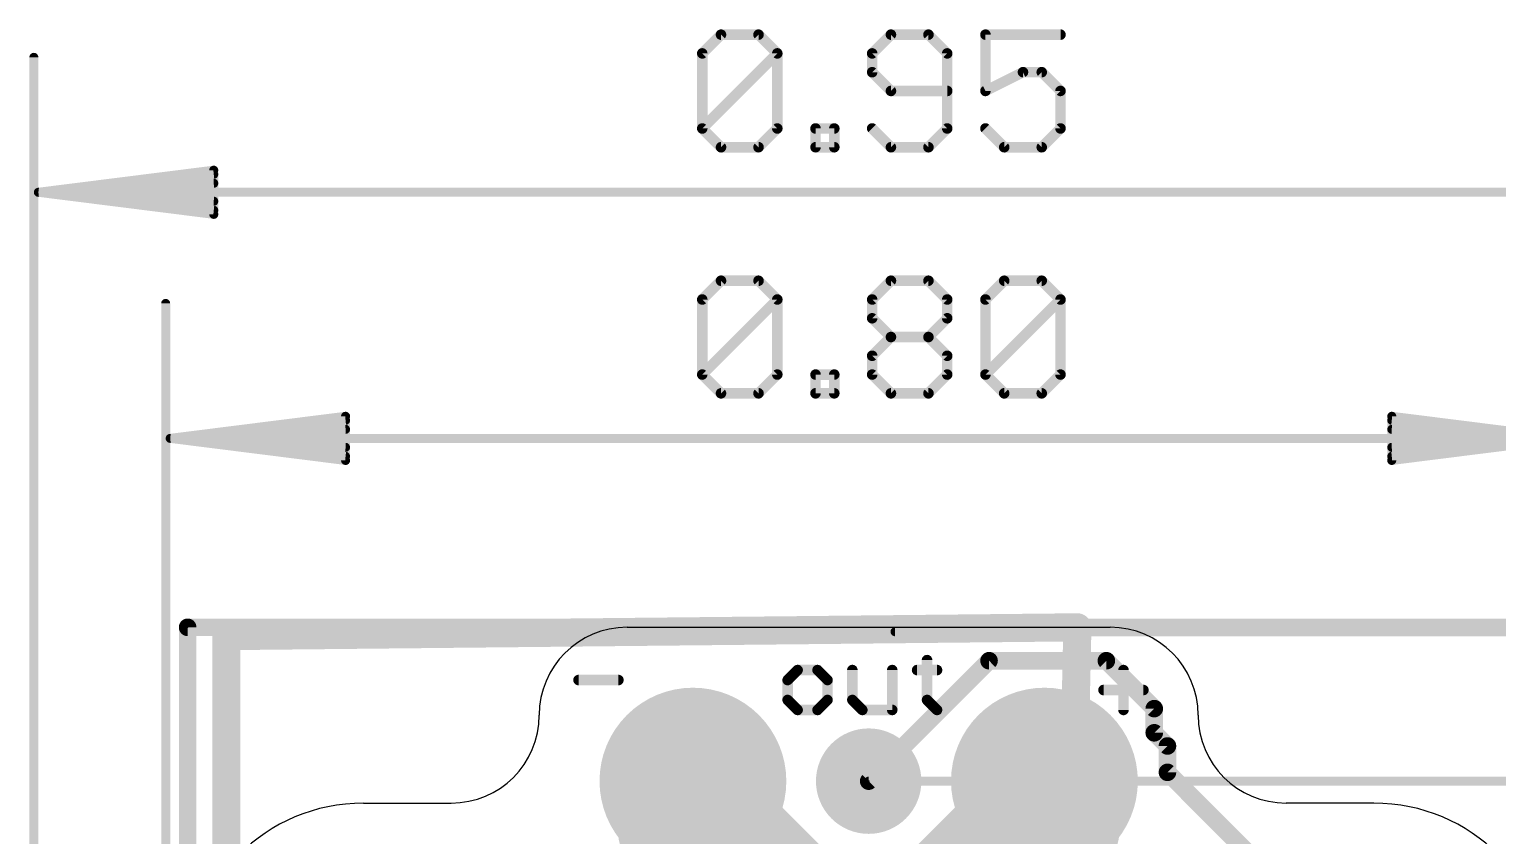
# Model space of a CAD drawing. Extents: x -4.9 to 35.5, y -5.8 to 28.4.
# Drawn here: x -0.07 to 21.16, y 16.74 to 28.39 of the extents above; entities that cross this region are included whole.
import ezdxf

# ---------------------------------------------------------------- set-up
doc = ezdxf.new("R2010")
doc.units = 0
for name, color, linetype in [('1', 12, 'CONTINUOUS'), ('16', 132, 'CONTINUOUS'), ('17', 110, 'CONTINUOUS'), ('20', 53, 'CONTINUOUS'), ('21', 40, 'CONTINUOUS'), ('23', 53, 'CONTINUOUS'), ('47', 253, 'CONTINUOUS')]:
    doc.layers.add(name, color=color, linetype=linetype)

# ---------------------------------------------------------------- blocks, each defined once
blk = doc.blocks.new('ROUNDP')
at = {"const_width": 0.5}
blk.add_lwpolyline([(0, -0.25, 1), (0, 0.25, 1), (0, -0.25)], format="xyb", dxfattribs=at)

msp = doc.modelspace()

# ---------------------------------------------------------------- linework, layer by layer
at = {"layer": '1'}
for points, const_width in [([(2.7813, 19.6215), (15.0813, 19.7485)], 0.4064), ([(15.0813, 19.7485), (14.9225, 12.446)], 0.4064), ([(2.7813, 0.0953), (2.7813, 19.6215)], 0.4064), ([(13.8049, 19.2659), (12.065, 17.526)], 0.254), ([(15.5004, 19.2659), (13.8049, 19.2659)], 0.254), ([(16.1925, 18.5738), (15.5004, 19.2659)], 0.254), ([(16.1925, 18.2245), (16.1925, 18.5738)], 0.254), ([(16.383, 18.034), (16.1925, 18.2245)], 0.254), ([(16.383, 18.034), (16.383, 17.653)], 0.254), ([(16.383, 17.653), (17.78, 16.256)], 0.254)]:
    msp.add_lwpolyline(points, dxfattribs=dict(at, const_width=const_width))
for points, const_width in [([(15.1828, 19.7463, 1), (14.9797, 19.7507)], 0.2032), ([(15.0823, 19.6469, 1), (15.0802, 19.8501)], 0.2032), ([(2.7803, 19.7231, 1), (2.7823, 19.5199)], 0.2032), ([(2.8829, 19.6215, 1), (2.6797, 19.6215)], 0.2032), ([(13.8049, 19.3294, 1), (13.8049, 19.2024)], 0.127), ([(13.8498, 19.221, 1), (13.76, 19.3108)], 0.127), ([(15.5453, 19.3108, 1), (15.4554, 19.221)], 0.127), ([(15.5004, 19.2024, 1), (15.5004, 19.3294)], 0.127), ([(16.256, 18.5738, 1), (16.129, 18.5738)], 0.127), ([(16.1476, 18.5288, 1), (16.2374, 18.6187)], 0.127), ([(16.2374, 18.2694, 1), (16.1476, 18.1796)], 0.127), ([(16.129, 18.2245, 1), (16.256, 18.2245)], 0.127), ([(16.4465, 18.034, 1), (16.3195, 18.034)], 0.127), ([(16.3381, 17.9891, 1), (16.4279, 18.0789)], 0.127), ([(12.0201, 17.5709, 1), (12.1099, 17.4811)], 0.127), ([(16.4279, 17.6979, 1), (16.3381, 17.6081)], 0.127), ([(16.3195, 17.653, 1), (16.4465, 17.653)], 0.127)]:
    msp.add_lwpolyline(points, format="xyb", dxfattribs=dict(at, const_width=const_width))
at = {"layer": '16'}
for points, const_width in [([(2.2225, 19.7485), (21.3995, 19.7485)], 0.254), ([(2.2225, 0.0635), (2.2225, 19.7485)], 0.254), ([(9.525, 16.891), (9.525, 17.526)], 2.1844), ([(14.605, 17.526), (14.605, 16.891)], 2.1844), ([(10.795, 15.621), (9.525, 16.891)], 2.1844), ([(14.605, 16.891), (13.335, 15.621)], 2.1844)]:
    msp.add_lwpolyline(points, dxfattribs=dict(at, const_width=const_width))
for points, const_width in [([(2.2225, 19.812, 1), (2.2225, 19.685)], 0.127), ([(2.286, 19.7485, 1), (2.159, 19.7485)], 0.127), ([(10.0711, 17.526, 1), (8.9789, 17.526)], 1.0922), ([(15.1511, 17.526, 1), (14.0589, 17.526)], 1.0922), ([(9.9112, 17.2772, 1), (9.1388, 16.5048)], 1.0922), ([(14.9912, 16.5048, 1), (14.2188, 17.2772)], 1.0922), ([(8.9789, 16.891, 1), (10.0711, 16.891)], 1.0922), ([(14.0589, 16.891, 1), (15.1511, 16.891)], 1.0922)]:
    msp.add_lwpolyline(points, format="xyb", dxfattribs=dict(at, const_width=const_width))
at = {"layer": '20'}
for p, q in [((8.5725, 19.7485), (15.5575, 19.7485)), ((4.7625, 17.2085), (6.0325, 17.2085)), ((19.3675, 17.2085), (18.0975, 17.2085))]:
    msp.add_line(p, q, dxfattribs=at)
for centre, radius, start, end in [((8.5725, 18.4785), 1.27, 90, 180), ((15.5575, 18.4785), 1.27, 0, 90), ((6.0325, 18.4785), 1.27, 270, 0), ((18.0975, 18.4785), 1.27, 180, 270), ((4.7625, 14.6685), 2.54, 90, 180), ((19.3675, 14.6685), 2.54, 0, 90)]:
    msp.add_arc(centre, radius, start, end, dxfattribs=at)
at = {"layer": '21', "const_width": 0.1524}
for points in [[(12.9089, 19.275), (12.9089, 18.6988)], [(11.0379, 19.1309), (10.8938, 18.9869)], [(11.326, 19.1309), (11.0379, 19.1309)], [(11.4701, 18.9869), (11.326, 19.1309)], [(11.8294, 19.1309), (11.8294, 18.6988)], [(12.4056, 18.5547), (12.4056, 19.1309)], [(12.7649, 19.1309), (13.053, 19.1309)], [(15.7476, 18.5547), (15.7476, 19.1309)], [(7.8719, 18.9869), (8.4482, 18.9869)], [(10.8938, 18.9869), (10.8938, 18.6988)], [(11.4701, 18.6988), (11.4701, 18.9869)], [(15.4595, 18.8428), (16.0357, 18.8428)], [(10.8938, 18.6988), (11.0379, 18.5547)], [(11.326, 18.5547), (11.4701, 18.6988)], [(11.8294, 18.6988), (11.9734, 18.5547)], [(12.9089, 18.6988), (13.053, 18.5547)], [(11.0379, 18.5547), (11.326, 18.5547)], [(11.9734, 18.5547), (12.4056, 18.5547)]]:
    msp.add_lwpolyline(points, dxfattribs=at)
at = {"layer": '21', "const_width": 0.0762}
for points in [[(12.947, 19.275, 1), (12.8708, 19.275)], [(11.0379, 19.169, 1), (11.0379, 19.0928)], [(11.0648, 19.104, 1), (11.011, 19.1579)], [(11.353, 19.1579, 1), (11.2991, 19.104)], [(11.326, 19.0928, 1), (11.326, 19.169)], [(11.8675, 19.1309, 1), (11.7913, 19.1309)], [(12.4437, 19.1309, 1), (12.3675, 19.1309)], [(12.7649, 19.169, 1), (12.7649, 19.0928)], [(13.053, 19.0928, 1), (13.053, 19.169)], [(15.7857, 19.1309, 1), (15.7095, 19.1309)], [(7.8719, 19.025, 1), (7.8719, 18.9488)], [(8.4482, 18.9488, 1), (8.4482, 19.025)], [(10.9319, 18.9869, 1), (10.8557, 18.9869)], [(10.8669, 19.0138, 1), (10.9208, 18.9599)], [(11.5082, 18.9869, 1), (11.432, 18.9869)], [(11.4431, 18.9599, 1), (11.497, 19.0138)], [(15.4595, 18.8809, 1), (15.4595, 18.8047)], [(16.0357, 18.8047, 1), (16.0357, 18.8809)], [(10.9208, 18.7257, 1), (10.8669, 18.6718)], [(10.8557, 18.6988, 1), (10.9319, 18.6988)], [(11.432, 18.6988, 1), (11.5082, 18.6988)], [(11.497, 18.6718, 1), (11.4431, 18.7257)], [(11.8563, 18.7257, 1), (11.8024, 18.6718)], [(11.7913, 18.6988, 1), (11.8675, 18.6988)], [(12.9359, 18.7257, 1), (12.882, 18.6718)], [(12.8708, 18.6988, 1), (12.947, 18.6988)], [(11.0379, 18.5928, 1), (11.0379, 18.5166)], [(11.011, 18.5278, 1), (11.0648, 18.5816)], [(11.2991, 18.5816, 1), (11.353, 18.5278)], [(11.326, 18.5166, 1), (11.326, 18.5928)], [(11.9734, 18.5928, 1), (11.9734, 18.5166)], [(11.9465, 18.5278, 1), (12.0004, 18.5816)], [(12.3675, 18.5547, 1), (12.4437, 18.5547)], [(12.4056, 18.5166, 1), (12.4056, 18.5928)], [(13.026, 18.5278, 1), (13.0799, 18.5816)], [(15.7095, 18.5547, 1), (15.7857, 18.5547)]]:
    msp.add_lwpolyline(points, format="xyb", dxfattribs=at)
at = {"layer": '23'}
for p in [(2.2225, 19.7485), (12.065, 17.526)]:
    msp.add_point(p, dxfattribs=at)
at = {"layer": '47'}
for points, const_width in [([(9.6598, 28.0415), (9.931, 28.3127)], 0.1524), ([(9.931, 28.3127), (10.4733, 28.3127)], 0.1524), ([(10.4733, 28.3127), (10.7445, 28.0415)], 0.1524), ([(12.3867, 28.3127), (12.1155, 28.0415)], 0.1524), ([(12.929, 28.3127), (12.3867, 28.3127)], 0.1524), ([(13.2002, 28.0415), (12.929, 28.3127)], 0.1524), ([(14.8374, 28.3127), (13.7527, 28.3127)], 0.1524), ([(13.7527, 28.3127), (13.7527, 27.4992)], 0.1524), ([(0, 10.033), (0, 27.985)], 0.13), ([(9.6598, 26.9569), (9.6598, 28.0415)], 0.1524), ([(9.6598, 26.9569), (10.7445, 28.0415)], 0.1524), ([(10.7445, 28.0415), (10.7445, 26.9569)], 0.1524), ([(12.1155, 28.0415), (12.1155, 27.7704)], 0.1524), ([(13.2002, 26.9569), (13.2002, 28.0415)], 0.1524), ([(12.1155, 27.7704), (12.3867, 27.4992)], 0.1524), ([(13.7527, 27.4992), (14.295, 27.7704)], 0.1524), ([(14.295, 27.7704), (14.5662, 27.7704)], 0.1524), ([(14.5662, 27.7704), (14.8374, 27.4992)], 0.1524), ([(12.3867, 27.4992), (13.2002, 27.4992)], 0.1524), ([(14.8374, 27.4992), (14.8374, 26.9569)], 0.1524), ([(9.931, 26.6857), (9.6598, 26.9569)], 0.1524), ([(10.7445, 26.9569), (10.4733, 26.6857)], 0.1524), ([(11.297, 26.6857), (11.297, 26.9569)], 0.1524), ([(11.297, 26.9569), (11.5681, 26.9569)], 0.1524), ([(11.5681, 26.9569), (11.5681, 26.6857)], 0.1524), ([(12.1155, 26.9569), (12.3867, 26.6857)], 0.1524), ([(12.929, 26.6857), (13.2002, 26.9569)], 0.1524), ([(14.0239, 26.6857), (13.7527, 26.9569)], 0.1524), ([(14.8374, 26.9569), (14.5662, 26.6857)], 0.1524), ([(10.4733, 26.6857), (9.931, 26.6857)], 0.1524), ([(11.5681, 26.6857), (11.297, 26.6857)], 0.1524), ([(12.3867, 26.6857), (12.929, 26.6857)], 0.1524), ([(14.5662, 26.6857), (14.0239, 26.6857)], 0.1524), ([(0.065, 26.035), (2.6, 26.3542)], 0.13), ([(0.065, 26.035), (2.6, 26.295)], 0.13), ([(2.6, 26.3542), (2.6, 25.7158)], 0.13), ([(0.065, 26.035), (2.6, 26.165)], 0.13), ([(0.065, 26.035), (24.065, 26.035)], 0.13), ([(2.6, 25.7158), (0.065, 26.035)], 0.13), ([(2.6, 25.905), (0.065, 26.035)], 0.13), ([(2.6, 25.775), (0.065, 26.035)], 0.13), ([(9.6598, 24.4855), (9.931, 24.7567)], 0.1524), ([(9.931, 24.7567), (10.4733, 24.7567)], 0.1524), ([(10.4733, 24.7567), (10.7445, 24.4855)], 0.1524), ([(12.1155, 24.4855), (12.3867, 24.7567)], 0.1524), ([(12.3867, 24.7567), (12.929, 24.7567)], 0.1524), ([(12.929, 24.7567), (13.2002, 24.4855)], 0.1524), ([(13.7527, 24.4855), (14.0239, 24.7567)], 0.1524), ([(14.0239, 24.7567), (14.5662, 24.7567)], 0.1524), ([(14.5662, 24.7567), (14.8374, 24.4855)], 0.1524), ([(1.905, 9.906), (1.905, 24.429)], 0.13), ([(9.6598, 23.4009), (9.6598, 24.4855)], 0.1524), ([(9.6598, 23.4009), (10.7445, 24.4855)], 0.1524), ([(10.7445, 24.4855), (10.7445, 23.4009)], 0.1524), ([(12.1155, 24.2144), (12.1155, 24.4855)], 0.1524), ([(13.2002, 24.4855), (13.2002, 24.2144)], 0.1524), ([(13.7527, 23.4009), (13.7527, 24.4855)], 0.1524), ([(13.7527, 23.4009), (14.8374, 24.4855)], 0.1524), ([(14.8374, 24.4855), (14.8374, 23.4009)], 0.1524), ([(12.3867, 23.9432), (12.1155, 24.2144)], 0.1524), ([(13.2002, 24.2144), (12.929, 23.9432)], 0.1524), ([(12.1155, 23.672), (12.3867, 23.9432)], 0.1524), ([(12.3867, 23.9432), (12.929, 23.9432)], 0.1524), ([(12.929, 23.9432), (13.2002, 23.672)], 0.1524), ([(12.1155, 23.4009), (12.1155, 23.672)], 0.1524), ([(13.2002, 23.672), (13.2002, 23.4009)], 0.1524), ([(9.931, 23.1297), (9.6598, 23.4009)], 0.1524), ([(10.7445, 23.4009), (10.4733, 23.1297)], 0.1524), ([(11.297, 23.1297), (11.297, 23.4009)], 0.1524), ([(11.297, 23.4009), (11.5681, 23.4009)], 0.1524), ([(11.5681, 23.4009), (11.5681, 23.1297)], 0.1524), ([(12.3867, 23.1297), (12.1155, 23.4009)], 0.1524), ([(13.2002, 23.4009), (12.929, 23.1297)], 0.1524), ([(14.0239, 23.1297), (13.7527, 23.4009)], 0.1524), ([(14.8374, 23.4009), (14.5662, 23.1297)], 0.1524), ([(10.4733, 23.1297), (9.931, 23.1297)], 0.1524), ([(11.5681, 23.1297), (11.297, 23.1297)], 0.1524), ([(12.929, 23.1297), (12.3867, 23.1297)], 0.1524), ([(14.5662, 23.1297), (14.0239, 23.1297)], 0.1524), ([(1.97, 22.479), (4.505, 22.7982)], 0.13), ([(1.97, 22.479), (4.505, 22.739)], 0.13), ([(4.505, 22.7982), (4.505, 22.1598)], 0.13), ([(22.16, 22.479), (19.625, 22.7982)], 0.13), ([(19.625, 22.7982), (19.625, 22.1598)], 0.13), ([(22.16, 22.479), (19.625, 22.739)], 0.13), ([(1.97, 22.479), (4.505, 22.609)], 0.13), ([(22.16, 22.479), (1.97, 22.479)], 0.13), ([(4.505, 22.1598), (1.97, 22.479)], 0.13), ([(4.505, 22.349), (1.97, 22.479)], 0.13), ([(4.505, 22.219), (1.97, 22.479)], 0.13), ([(22.16, 22.479), (19.625, 22.609)], 0.13), ([(19.625, 22.1598), (22.16, 22.479)], 0.13), ([(19.625, 22.349), (22.16, 22.479)], 0.13), ([(19.625, 22.219), (22.16, 22.479)], 0.13), ([(12.446, 19.685), (35.478, 19.685)], 0.13), ([(12.065, 17.526), (30.906, 17.526)], 0.13)]:
    msp.add_lwpolyline(points, dxfattribs=dict(at, const_width=const_width))
for points, const_width in [([(9.931, 28.3508, 1), (9.931, 28.2746)], 0.0762), ([(9.9579, 28.2857, 1), (9.904, 28.3396)], 0.0762), ([(10.5002, 28.3396, 1), (10.4464, 28.2857)], 0.0762), ([(10.4733, 28.2746, 1), (10.4733, 28.3508)], 0.0762), ([(12.3867, 28.3508, 1), (12.3867, 28.2746)], 0.0762), ([(12.4136, 28.2857, 1), (12.3598, 28.3396)], 0.0762), ([(12.956, 28.3396, 1), (12.9021, 28.2857)], 0.0762), ([(12.929, 28.2746, 1), (12.929, 28.3508)], 0.0762), ([(13.7527, 28.3508, 1), (13.7527, 28.2746)], 0.0762), ([(13.7908, 28.3127, 1), (13.7146, 28.3127)], 0.0762), ([(14.8374, 28.2746, 1), (14.8374, 28.3508)], 0.0762), ([(0.0325, 27.985, 1), (-0.0325, 27.985)], 0.065), ([(9.6979, 28.0415, 1), (9.6217, 28.0415)], 0.0762), ([(9.6329, 28.0685, 1), (9.6868, 28.0146)], 0.0762), ([(10.7826, 28.0415, 1), (10.7064, 28.0415)], 0.0762), ([(10.7714, 28.0146, 1), (10.7175, 28.0685)], 0.0762), ([(10.7175, 28.0146, 1), (10.7714, 28.0685)], 0.0762), ([(12.1536, 28.0415, 1), (12.0774, 28.0415)], 0.0762), ([(12.0886, 28.0685, 1), (12.1425, 28.0146)], 0.0762), ([(13.2383, 28.0415, 1), (13.1621, 28.0415)], 0.0762), ([(13.1733, 28.0146, 1), (13.2271, 28.0685)], 0.0762), ([(12.1425, 27.7973, 1), (12.0886, 27.7434)], 0.0762), ([(12.0774, 27.7704, 1), (12.1536, 27.7704)], 0.0762), ([(14.295, 27.8085, 1), (14.295, 27.7323)], 0.0762), ([(14.3121, 27.7363, 1), (14.278, 27.8044)], 0.0762), ([(14.5931, 27.7973, 1), (14.5393, 27.7434)], 0.0762), ([(14.5662, 27.7323, 1), (14.5662, 27.8085)], 0.0762), ([(12.3867, 27.5373, 1), (12.3867, 27.4611)], 0.0762), ([(12.3598, 27.4723, 1), (12.4136, 27.5261)], 0.0762), ([(13.2002, 27.4611, 1), (13.2002, 27.5373)], 0.0762), ([(13.7357, 27.5333, 1), (13.7697, 27.4651)], 0.0762), ([(13.7146, 27.4992, 1), (13.7908, 27.4992)], 0.0762), ([(14.8755, 27.4992, 1), (14.7993, 27.4992)], 0.0762), ([(14.8104, 27.4723, 1), (14.8643, 27.5261)], 0.0762), ([(9.6868, 26.9838, 1), (9.6329, 26.9299)], 0.0762), ([(9.6329, 26.9838, 1), (9.6868, 26.9299)], 0.0762), ([(9.6217, 26.9569, 1), (9.6979, 26.9569)], 0.0762), ([(10.7064, 26.9569, 1), (10.7826, 26.9569)], 0.0762), ([(10.7714, 26.9299, 1), (10.7175, 26.9838)], 0.0762), ([(11.3351, 26.9569, 1), (11.2589, 26.9569)], 0.0762), ([(11.297, 26.995, 1), (11.297, 26.9188)], 0.0762), ([(11.6062, 26.9569, 1), (11.53, 26.9569)], 0.0762), ([(11.5681, 26.9188, 1), (11.5681, 26.995)], 0.0762), ([(12.1425, 26.9838, 1), (12.0886, 26.9299)], 0.0762), ([(13.1621, 26.9569, 1), (13.2383, 26.9569)], 0.0762), ([(13.2271, 26.9299, 1), (13.1733, 26.9838)], 0.0762), ([(13.7796, 26.9838, 1), (13.7258, 26.9299)], 0.0762), ([(14.7993, 26.9569, 1), (14.8755, 26.9569)], 0.0762), ([(14.8643, 26.9299, 1), (14.8104, 26.9838)], 0.0762), ([(9.931, 26.7238, 1), (9.931, 26.6476)], 0.0762), ([(9.904, 26.6588, 1), (9.9579, 26.7126)], 0.0762), ([(10.4464, 26.7126, 1), (10.5002, 26.6588)], 0.0762), ([(10.4733, 26.6476, 1), (10.4733, 26.7238)], 0.0762), ([(11.297, 26.7238, 1), (11.297, 26.6476)], 0.0762), ([(11.5681, 26.6476, 1), (11.5681, 26.7238)], 0.0762), ([(12.3867, 26.7238, 1), (12.3867, 26.6476)], 0.0762), ([(12.3598, 26.6588, 1), (12.4136, 26.7126)], 0.0762), ([(12.9021, 26.7126, 1), (12.956, 26.6588)], 0.0762), ([(12.929, 26.6476, 1), (12.929, 26.7238)], 0.0762), ([(14.0239, 26.7238, 1), (14.0239, 26.6476)], 0.0762), ([(13.9969, 26.6588, 1), (14.0508, 26.7126)], 0.0762), ([(14.5393, 26.7126, 1), (14.5931, 26.6588)], 0.0762), ([(14.5662, 26.6476, 1), (14.5662, 26.7238)], 0.0762), ([(11.2589, 26.6857, 1), (11.3351, 26.6857)], 0.0762), ([(11.53, 26.6857, 1), (11.6062, 26.6857)], 0.0762), ([(2.6325, 26.3542, 1), (2.5675, 26.3542)], 0.065), ([(2.6041, 26.322, 1), (2.5959, 26.3865)], 0.065), ([(2.6033, 26.2627, 1), (2.5967, 26.3273)], 0.065), ([(2.6017, 26.1325, 1), (2.5983, 26.1975)], 0.065), ([(0.065, 26.0675, 1), (0.065, 26.0025)], 0.065), ([(0.0691, 26.0672, 1), (0.0609, 26.0028)], 0.065), ([(0.0633, 26.0675, 1), (0.0667, 26.0025)], 0.065), ([(0.0667, 26.0675, 1), (0.0633, 26.0025)], 0.065), ([(0.0683, 26.0673, 1), (0.0617, 26.0027)], 0.065), ([(0.0617, 26.0673, 1), (0.0683, 26.0027)], 0.065), ([(0.0609, 26.0672, 1), (0.0691, 26.0028)], 0.065), ([(2.5983, 25.8725, 1), (2.6017, 25.9375)], 0.065), ([(2.5675, 25.7158, 1), (2.6325, 25.7158)], 0.065), ([(2.5959, 25.6835, 1), (2.6041, 25.748)], 0.065), ([(2.5967, 25.7427, 1), (2.6033, 25.8073)], 0.065), ([(9.931, 24.7948, 1), (9.931, 24.7186)], 0.0762), ([(9.9579, 24.7297, 1), (9.904, 24.7836)], 0.0762), ([(10.5002, 24.7836, 1), (10.4464, 24.7297)], 0.0762), ([(10.4733, 24.7186, 1), (10.4733, 24.7948)], 0.0762), ([(12.3867, 24.7948, 1), (12.3867, 24.7186)], 0.0762), ([(12.4136, 24.7297, 1), (12.3598, 24.7836)], 0.0762), ([(12.956, 24.7836, 1), (12.9021, 24.7297)], 0.0762), ([(12.929, 24.7186, 1), (12.929, 24.7948)], 0.0762), ([(14.0239, 24.7948, 1), (14.0239, 24.7186)], 0.0762), ([(14.0508, 24.7297, 1), (13.9969, 24.7836)], 0.0762), ([(14.5931, 24.7836, 1), (14.5393, 24.7297)], 0.0762), ([(14.5662, 24.7186, 1), (14.5662, 24.7948)], 0.0762), ([(1.9375, 24.429, 1), (1.8725, 24.429)], 0.065), ([(9.6979, 24.4855, 1), (9.6217, 24.4855)], 0.0762), ([(9.6329, 24.5125, 1), (9.6868, 24.4586)], 0.0762), ([(10.7826, 24.4855, 1), (10.7064, 24.4855)], 0.0762), ([(10.7714, 24.4586, 1), (10.7175, 24.5125)], 0.0762), ([(10.7175, 24.4586, 1), (10.7714, 24.5125)], 0.0762), ([(12.1536, 24.4855, 1), (12.0774, 24.4855)], 0.0762), ([(12.0886, 24.5125, 1), (12.1425, 24.4586)], 0.0762), ([(13.2383, 24.4855, 1), (13.1621, 24.4855)], 0.0762), ([(13.1733, 24.4586, 1), (13.2271, 24.5125)], 0.0762), ([(13.7908, 24.4855, 1), (13.7146, 24.4855)], 0.0762), ([(13.7258, 24.5125, 1), (13.7796, 24.4586)], 0.0762), ([(14.8755, 24.4855, 1), (14.7993, 24.4855)], 0.0762), ([(14.8643, 24.4586, 1), (14.8104, 24.5125)], 0.0762), ([(14.8104, 24.4586, 1), (14.8643, 24.5125)], 0.0762), ([(12.1425, 24.2413, 1), (12.0886, 24.1874)], 0.0762), ([(12.0774, 24.2144, 1), (12.1536, 24.2144)], 0.0762), ([(13.1621, 24.2144, 1), (13.2383, 24.2144)], 0.0762), ([(13.2271, 24.1874, 1), (13.1733, 24.2413)], 0.0762), ([(12.3867, 23.9813, 1), (12.3867, 23.9051)], 0.0762), ([(12.4136, 23.9163, 1), (12.3598, 23.9701)], 0.0762), ([(12.3598, 23.9163, 1), (12.4136, 23.9701)], 0.0762), ([(12.956, 23.9701, 1), (12.9021, 23.9163)], 0.0762), ([(12.9021, 23.9701, 1), (12.956, 23.9163)], 0.0762), ([(12.929, 23.9051, 1), (12.929, 23.9813)], 0.0762), ([(12.1536, 23.672, 1), (12.0774, 23.672)], 0.0762), ([(12.0886, 23.699, 1), (12.1425, 23.6451)], 0.0762), ([(13.2383, 23.672, 1), (13.1621, 23.672)], 0.0762), ([(13.1733, 23.6451, 1), (13.2271, 23.699)], 0.0762), ([(9.6868, 23.4278, 1), (9.6329, 23.3739)], 0.0762), ([(9.6329, 23.4278, 1), (9.6868, 23.3739)], 0.0762), ([(9.6217, 23.4009, 1), (9.6979, 23.4009)], 0.0762), ([(10.7064, 23.4009, 1), (10.7826, 23.4009)], 0.0762), ([(10.7714, 23.3739, 1), (10.7175, 23.4278)], 0.0762), ([(11.3351, 23.4009, 1), (11.2589, 23.4009)], 0.0762), ([(11.297, 23.439, 1), (11.297, 23.3628)], 0.0762), ([(11.6062, 23.4009, 1), (11.53, 23.4009)], 0.0762), ([(11.5681, 23.3628, 1), (11.5681, 23.439)], 0.0762), ([(12.1425, 23.4278, 1), (12.0886, 23.3739)], 0.0762), ([(12.0774, 23.4009, 1), (12.1536, 23.4009)], 0.0762), ([(13.1621, 23.4009, 1), (13.2383, 23.4009)], 0.0762), ([(13.2271, 23.3739, 1), (13.1733, 23.4278)], 0.0762), ([(13.7796, 23.4278, 1), (13.7258, 23.3739)], 0.0762), ([(13.7258, 23.4278, 1), (13.7796, 23.3739)], 0.0762), ([(13.7146, 23.4009, 1), (13.7908, 23.4009)], 0.0762), ([(14.7993, 23.4009, 1), (14.8755, 23.4009)], 0.0762), ([(14.8643, 23.3739, 1), (14.8104, 23.4278)], 0.0762), ([(9.931, 23.1678, 1), (9.931, 23.0916)], 0.0762), ([(9.904, 23.1028, 1), (9.9579, 23.1566)], 0.0762), ([(10.4464, 23.1566, 1), (10.5002, 23.1028)], 0.0762), ([(10.4733, 23.0916, 1), (10.4733, 23.1678)], 0.0762), ([(11.297, 23.1678, 1), (11.297, 23.0916)], 0.0762), ([(11.2589, 23.1297, 1), (11.3351, 23.1297)], 0.0762), ([(11.53, 23.1297, 1), (11.6062, 23.1297)], 0.0762), ([(11.5681, 23.0916, 1), (11.5681, 23.1678)], 0.0762), ([(12.3867, 23.1678, 1), (12.3867, 23.0916)], 0.0762), ([(12.3598, 23.1028, 1), (12.4136, 23.1566)], 0.0762), ([(12.9021, 23.1566, 1), (12.956, 23.1028)], 0.0762), ([(12.929, 23.0916, 1), (12.929, 23.1678)], 0.0762), ([(14.0239, 23.1678, 1), (14.0239, 23.0916)], 0.0762), ([(13.9969, 23.1028, 1), (14.0508, 23.1566)], 0.0762), ([(14.5393, 23.1566, 1), (14.5931, 23.1028)], 0.0762), ([(14.5662, 23.0916, 1), (14.5662, 23.1678)], 0.0762), ([(4.5375, 22.7982, 1), (4.4725, 22.7982)], 0.065), ([(4.5091, 22.766, 1), (4.5009, 22.8305)], 0.065), ([(4.5083, 22.7067, 1), (4.5017, 22.7713)], 0.065), ([(19.6291, 22.8305, 1), (19.6209, 22.766)], 0.065), ([(19.6575, 22.7982, 1), (19.5925, 22.7982)], 0.065), ([(19.6283, 22.7713, 1), (19.6217, 22.7067)], 0.065), ([(1.97, 22.5115, 1), (1.97, 22.4465)], 0.065), ([(1.9741, 22.5112, 1), (1.9659, 22.4468)], 0.065), ([(1.9683, 22.5115, 1), (1.9717, 22.4465)], 0.065), ([(1.9717, 22.5115, 1), (1.9683, 22.4465)], 0.065), ([(1.9733, 22.5113, 1), (1.9667, 22.4467)], 0.065), ([(1.9667, 22.5113, 1), (1.9733, 22.4467)], 0.065), ([(1.9659, 22.5112, 1), (1.9741, 22.4468)], 0.065), ([(4.5067, 22.5765, 1), (4.5033, 22.6415)], 0.065), ([(19.6267, 22.6415, 1), (19.6233, 22.5765)], 0.065), ([(4.5017, 22.1867, 1), (4.5083, 22.2513)], 0.065), ([(4.5033, 22.3165, 1), (4.5067, 22.3815)], 0.065), ([(19.6233, 22.3815, 1), (19.6267, 22.3165)], 0.065), ([(19.6217, 22.2513, 1), (19.6283, 22.1867)], 0.065), ([(4.4725, 22.1598, 1), (4.5375, 22.1598)], 0.065), ([(4.5009, 22.1275, 1), (4.5091, 22.192)], 0.065), ([(19.6209, 22.192, 1), (19.6291, 22.1275)], 0.065), ([(19.5925, 22.1598, 1), (19.6575, 22.1598)], 0.065), ([(12.446, 19.7175, 1), (12.446, 19.6525)], 0.065), ([(12.065, 17.5585, 1), (12.065, 17.4935)], 0.065)]:
    msp.add_lwpolyline(points, format="xyb", dxfattribs=dict(at, const_width=const_width))

# ---------------------------------------------------------------- block references
at = {"layer": '17', "rotation": 180}
for p, xscale, yscale in [((9.525, 17.526), 2.7, 2.7), ((9.525, 17.526), 2.7, 2.7), ((14.605, 17.526), 2.7, 2.7), ((14.605, 17.526), 2.7, 2.7), ((12.065, 17.526), 1.524, 1.524), ((12.065, 17.526), 1.524, 1.524)]:
    msp.add_blockref('ROUNDP', p, dxfattribs=dict(at, xscale=xscale, yscale=yscale))

doc.saveas('drawing.dxf')
